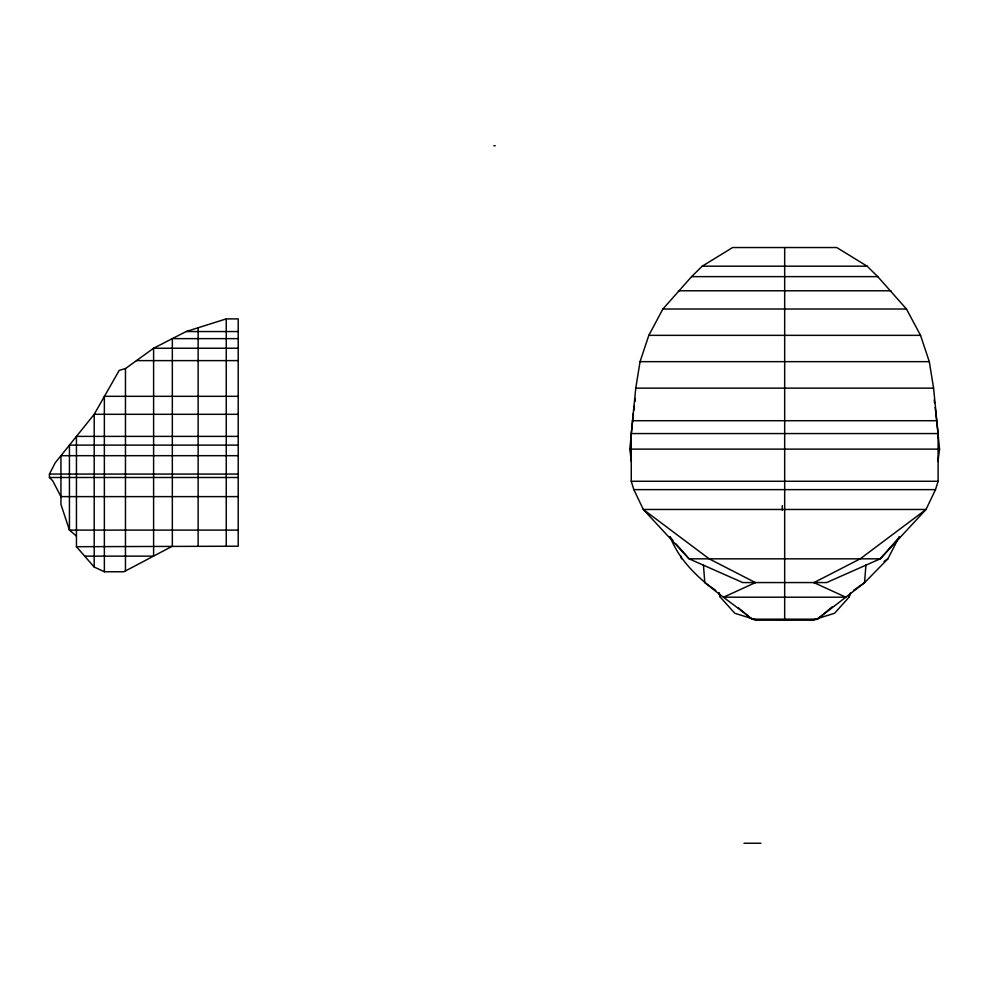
<?xml version="1.0" encoding="UTF-8"?>
<svg xmlns="http://www.w3.org/2000/svg" width="989" height="989" viewBox="0 0 989 989"><rect width="100%" height="100%" fill="white"/><g stroke="black" fill="none" stroke-linecap="round" stroke-linejoin="round"><path stroke-width="1.48" d="M865.944 564.806L864.534 582.706L817.384 619.176L812.167 620.214L757.178 620.214L751.974 619.176C722.403 594.587 684.821 574.572 670.183 536.891M631.39 461.381L629.808 449.13L633.368 413.303M937.968 461.381L939.55 449.13L933.591 388.145L929.301 361.653L920.524 335.345L906.468 309.025L877.75 276.636L867.13 266.189L836.756 247.534L732.602 247.534L702.227 266.189L691.608 276.636L662.877 309.025L648.821 335.345L640.056 361.653L635.766 388.145L631.254 433.565L631.254 481.272L633.838 489.629L643.32 509.471L689.098 558.834L742.739 582.57L826.606 582.57L880.247 558.834L926.038 509.471L935.507 489.629L938.104 481.272L938.104 433.565L935.186 407.381M633.776 410.348L634.369 405.91M634.975 401.46L635.371 398.505M812.167 620.214L834.555 613.279L849.007 597.195L849.749 594.34M849.007 597.195L850.552 592.98M853.556 590.384L864.534 582.706L887.862 558.834L899.174 536.891M238.213 496.614L60.947 496.614L52.726 480.827L49.45 477.489L49.45 474.065L55.186 462.852L94.202 414.304L119.249 370.343L125.467 368.588L153.604 348.239L186.142 331.55L226.258 318.891L238.213 318.891L238.213 546.212L76.45 546.707L76.45 436.384L238.213 436.384M899.409 537.027L880.247 558.834L689.098 558.834L675.994 543.913M832.305 606.752L817.384 619.176L751.974 619.176L738.19 607.716M884.092 561.418L887.862 558.834M76.45 546.707L94.202 567.056L104.364 571.753L123.922 571.753L172.333 546.212L172.333 338.634L238.213 338.634M813.996 582.57L860.207 558.834L926.038 509.471L643.32 509.471L709.15 558.834L755.361 582.57M755.522 582.57L723.565 597.195L845.793 597.195L813.823 582.57M493.845 145.754L495.229 145.754M702.227 266.189L867.13 266.189M691.608 276.636L877.75 276.636M678.417 290.778L890.941 290.778M662.877 309.025L906.468 309.025M186.142 331.55L238.213 331.55M648.821 335.345L920.524 335.345M238.213 348.239L153.604 348.239L153.604 556.139L84.683 556.139M136.494 360.614L238.213 360.614M640.056 361.653L929.301 361.653M635.766 388.145L933.591 388.145M238.213 396.317L104.364 396.317L104.364 571.753M238.213 414.304L94.202 414.304L94.202 567.056M632.367 420.708L936.991 420.708M631.254 433.565L938.104 433.565M238.213 445.112L69.44 445.112L69.44 530.104L76.45 536.112M629.808 449.13L939.55 449.13M238.213 455.682L60.947 455.682L60.947 504.402L69.44 530.104L238.213 530.104M49.45 474.065L238.213 474.065M49.45 477.489L238.213 477.489M631.254 481.272L938.104 481.272M633.838 489.629L935.507 489.629M744 843.246L760.875 843.246M757.178 620.214L734.79 613.279L720.351 597.195L718.805 592.98M715.801 590.384L704.823 582.706L703.414 564.806M669.936 537.027L672.965 540.464M719.226 592.918L720.351 597.195M680.716 555.843L681.495 558.834M934.172 399.989L934.58 402.943M784.673 247.534L784.673 620.214M782.299 505.651L782.299 510.262M226.258 318.891L226.258 546.212M198.134 327.767L198.134 546.212M125.467 368.588L125.467 571.061"/></g></svg>
